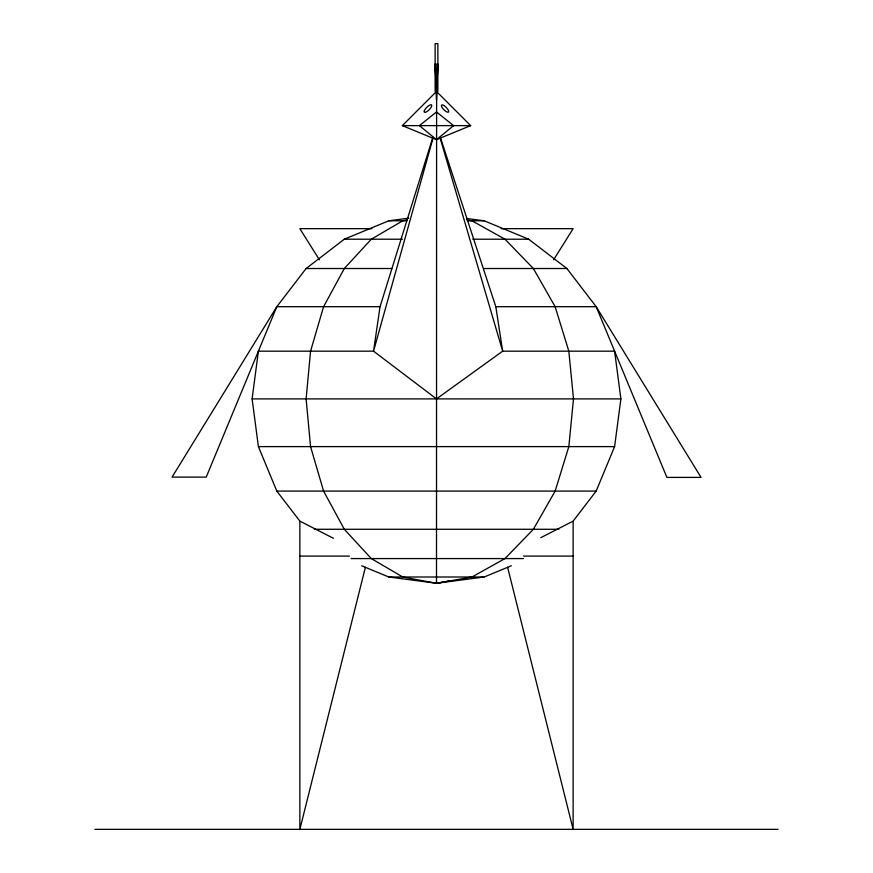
<?xml version="1.0" encoding="UTF-8"?>
<svg xmlns="http://www.w3.org/2000/svg" width="873" height="873" viewBox="0 0 873 873"><rect width="100%" height="100%" fill="white"/><g stroke="black" fill="none" stroke-linecap="round" stroke-linejoin="round"><path stroke-width="1.31" d="M361.662 565.769L388.78 576.998L436.5 583.284L436.609 87.486M436.958 75.525L437.264 64.908M437.864 64.144L436.5 100.079L435.136 64.144L437.864 64.144L436.958 82.368M436.304 87.573L436.5 91.469L470.656 125.625L436.5 139.68L402.344 125.625L436.5 91.469L436.696 87.573M333.431 538.303L299.865 521.126L276.817 491.084L258.397 446.616L252.111 398.896L258.397 351.175L373.535 351.175L436.5 398.896L502.662 351.175L614.603 351.175L620.889 398.896L614.603 446.616L596.183 491.084L573.135 521.126L540.769 537.692M432.866 137.268L380.039 306.696L373.535 351.175L433.204 137.432M365.383 567.308L299.865 829.35L299.865 521.126M553.613 259.805L573.135 228.661L501.08 228.661M408.662 218.174L388.78 220.793L344.311 239.213L306.117 268.513L276.817 306.696L172.068 477.116L206.224 477.116L276.817 306.696L380.039 306.696M406.643 220.061L402.759 220.793L371.309 239.213L344.311 268.513L323.588 306.696L310.559 351.175L306.117 398.896L310.559 446.616L323.588 491.084L344.311 529.278L371.309 558.578L402.759 576.998L436.5 583.284L484.22 576.998L511.338 565.769M444.292 581.833L436.5 583.284L471.955 576.998L504.998 558.578L533.37 529.278L555.141 491.084L568.825 446.616L573.496 398.896L568.825 351.175L555.141 306.696L533.37 268.513L504.998 239.213L471.955 220.793L466.706 219.854M446.878 581.353L449.475 580.861M402.344 125.625L470.656 125.625M388.78 220.793L406.807 220.793M467.863 220.793L484.22 220.793L528.689 239.213L566.883 268.513L596.183 306.696L701.052 477.4L666.896 477.4L596.183 306.696L495.82 306.696L440.308 137.268M371.92 228.661L299.865 228.661L319.387 259.805M344.311 239.213L402.551 239.213M472.762 239.213L528.689 239.213M306.117 268.513L391.759 268.513M483.587 268.513L566.883 268.513M252.111 398.896L620.889 398.896M258.397 446.616L614.603 446.616M276.817 491.084L596.183 491.084M314.302 529.278L558.84 529.278M299.865 556.09L349.429 556.09M523.571 556.09L573.135 556.09M351.055 558.578L523.429 558.578M388.78 576.998L484.22 576.998M94.917 829.35L778.083 829.35M466.99 218.523L484.22 220.793M439.937 137.367L502.662 351.175L495.82 306.696M507.617 567.308L573.135 829.35L573.135 521.126M435.136 64.144L436.042 82.368M435.736 64.908L436.042 75.525M436.391 87.486L436.5 91.469M437.864 91.469L437.864 43.65L435.136 43.65L435.136 91.469M424.3 110.893L424.169 111.591A5.096 1.702 -45 0 0 426.068 112.039L426.973 111.537A5.096 1.702 -45 0 0 431.469 106.615A5.096 1.702 -45 0 0 429.854 105.055L428.938 105.568A5.096 1.702 -45 0 0 424.3 110.893M453.578 125.625L436.5 139.68L419.422 125.625L436.5 111.962L453.578 125.625M443.768 105.469L442.917 105.066A4.911 1.637 45 0 0 441.803 106.986A4.911 1.637 45 0 0 446.31 111.624L447.162 112.039A4.911 1.637 45 0 0 448.689 111.264L448.471 110.533A4.911 1.637 45 0 0 443.768 105.469"/></g></svg>
